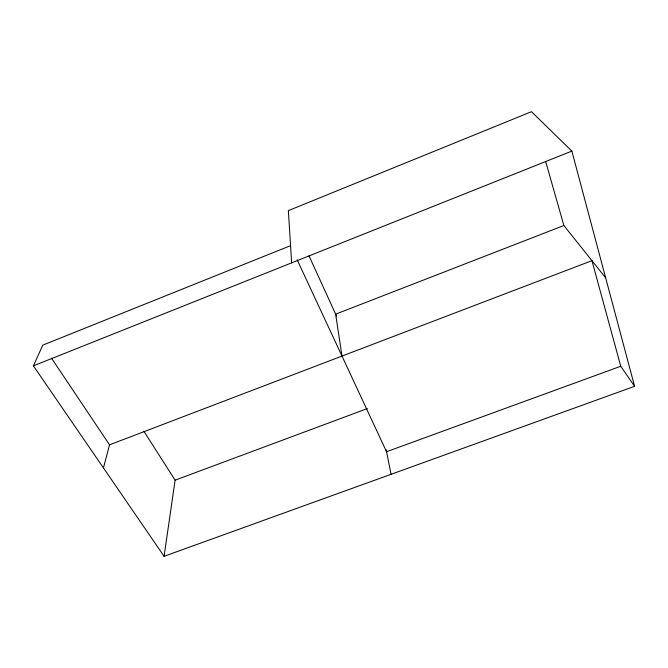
<?xml version="1.0" encoding="UTF-8"?>
<svg xmlns="http://www.w3.org/2000/svg" width="668" height="668" viewBox="0 0 668 668"><rect width="100%" height="100%" fill="white"/><g stroke="black" fill="none" stroke-linecap="round" stroke-linejoin="round"><path stroke-width="1" d="M291.649 262.858L288.359 210.629L531.486 111.69L571.858 151.102L634.6 386.321L164.094 556.31L175.099 480.175L143.87 431.211M103.448 467.926L109.535 444.821L51.478 358.148M164.094 556.31L33.4 365.847L42.769 345.147L290.563 245.657M33.4 365.847L571.858 151.102M605.659 277.83L563.875 225.517L335.653 314.169L341.991 356.077M109.535 444.821L591.948 260.654L620.747 366.264L634.6 386.321M175.099 480.175L367.35 408.574M620.747 366.264L386.538 451.727L297.16 259.81M309 255.811L336.513 316.064M545.698 161.614L563.875 225.517M386.129 449.698L391.081 474.305"/></g></svg>
